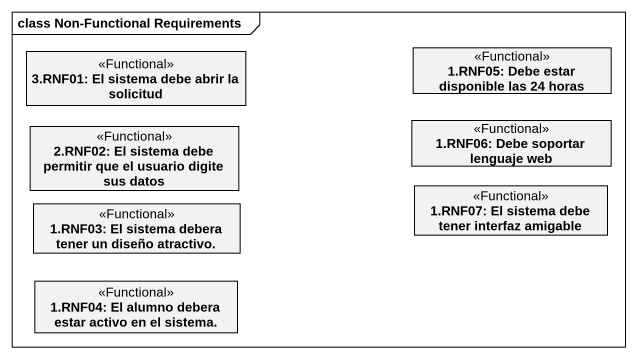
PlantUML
@startuml
mainframe class Non-Functional Requirements
hide circle
hide empty members
class "3.RNF01: El sistema debe abrir la solicitud" as r3_RNF01_El_sistema_debe <<Functional>>
class "1.RNF05: Debe estar disponible las 24 horas" as r1_RNF05_Debe_estar <<Functional>>
class "2.RNF02: El sistema debe permitir que el usuario digite sus datos" as r2_RNF02_El_sistema_debe <<Functional>>
class "1.RNF06: Debe soportar lenguaje web" as r1_RNF06_Debe_soportar <<Functional>>
class "1.RNF07: El sistema debe tener interfaz amigable" as r1_RNF07_El_sistema_debe <<Functional>>
class "1.RNF03: El sistema debera tener un diseño atractivo." as r1_RNF03_El_sistema_debera <<Functional>>
class "1.RNF04: El alumno debera estar activo en el sistema." as r1_RNF04_El_alumno_debera <<Functional>>
@enduml
